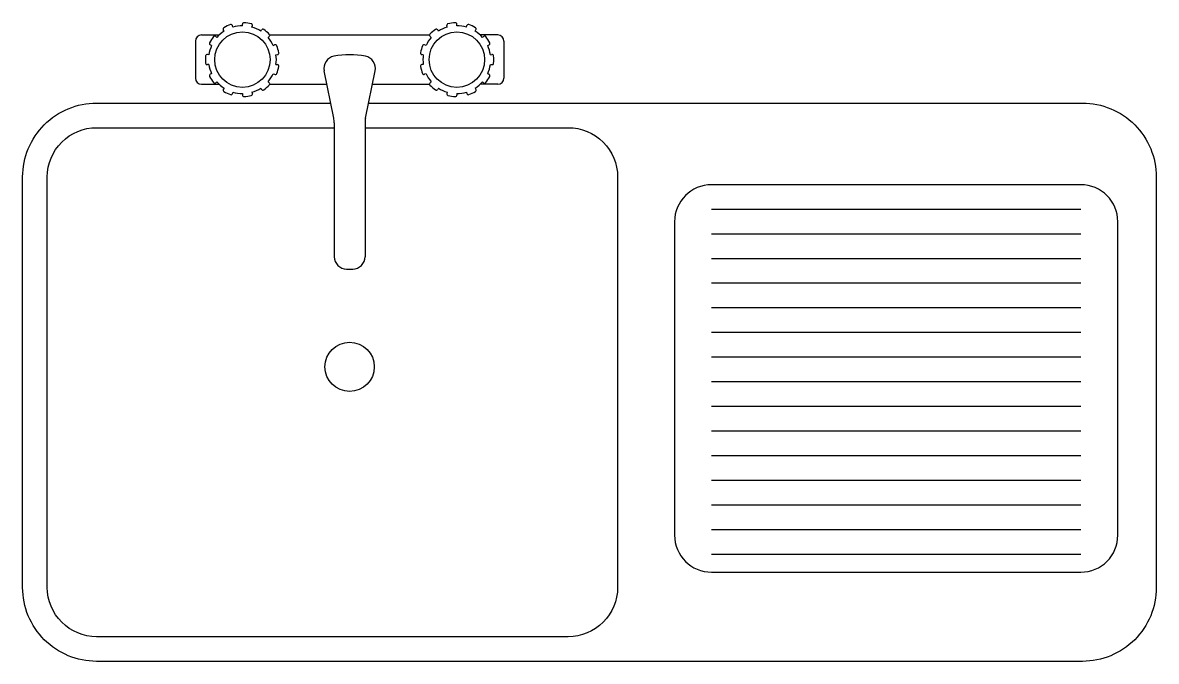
# Model space of a CAD drawing. Header units: inches. Extents: x 9.318 to 10.238, y 13.613 to 14.131.
import ezdxf

# ---------------------------------------------------------------- set-up
doc = ezdxf.new("R2010")
doc.units = ezdxf.units.IN
doc.header["$MEASUREMENT"] = 0

# ---------------------------------------------------------------- blocks, each defined once
blk = doc.blocks.new('TARJA2')
for p, q in [((-0.09987, -0.00872), (-0.10053, -0.00769)), ((-0.09275, -0.00546), (-0.0931, -0.00429)), ((-0.08501, -0.00435), (-0.08501, -0.00313)), ((-0.07726, -0.00546), (-0.07691, -0.00429)), ((-0.07014, -0.00872), (-0.06948, -0.00769)), ((0.07408, -0.00872), (0.07341, -0.00769)), ((0.0812, -0.00546), (0.08085, -0.00429)), ((0.08894, -0.00435), (0.08894, -0.00313)), ((0.09669, -0.00546), (0.09703, -0.00429)), ((0.10381, -0.00872), (0.10447, -0.00769)), ((-0.12315, -0.01685), (-0.12315, -0.04685)), ((-0.11815, -0.01185), (-0.10388, -0.01185)), ((-0.10579, -0.01384), (-0.10671, -0.01304)), ((-0.06422, -0.01384), (-0.0633, -0.01304)), ((-0.06289, -0.01185), (0.06683, -0.01185)), ((0.06816, -0.01384), (0.06724, -0.01304)), ((0.12209, -0.01185), (0.10782, -0.01185)), ((0.10973, -0.01384), (0.11065, -0.01304)), ((0.12709, -0.01685), (0.12709, -0.04685)), ((-0.11002, -0.02043), (-0.11113, -0.01992)), ((-0.05999, -0.02043), (-0.05888, -0.01992)), ((0.06393, -0.02043), (0.06282, -0.01992)), ((0.11396, -0.02043), (0.11507, -0.01992)), ((-0.11223, -0.02794), (-0.11344, -0.02776)), ((-0.11223, -0.03576), (-0.11344, -0.03594)), ((-0.05779, -0.02794), (-0.05658, -0.02776)), ((-0.05779, -0.03576), (-0.05658, -0.03594)), ((0.06172, -0.02794), (0.06051, -0.02776)), ((0.06172, -0.03576), (0.06051, -0.03594)), ((0.11616, -0.02794), (0.11737, -0.02776)), ((0.11616, -0.03576), (0.11737, -0.03594)), ((-0.11002, -0.04327), (-0.11113, -0.04378)), ((-0.05999, -0.04327), (-0.05888, -0.04378)), ((-0.01093, -0.07925), (-0.01869, -0.04095)), ((0.01487, -0.07925), (0.02263, -0.04095)), ((0.06393, -0.04327), (0.06282, -0.04378)), ((0.11396, -0.04327), (0.11507, -0.04378)), ((-0.11815, -0.05185), (-0.10388, -0.05185)), ((-0.10579, -0.04986), (-0.10671, -0.05066)), ((-0.09987, -0.05499), (-0.10053, -0.05601)), ((-0.07014, -0.05499), (-0.06948, -0.05601)), ((-0.06422, -0.04986), (-0.0633, -0.05066)), ((-0.06289, -0.05185), (-0.01648, -0.05185)), ((0.02042, -0.05185), (0.06683, -0.05185)), ((0.06816, -0.04986), (0.06724, -0.05066)), ((0.07408, -0.05499), (0.07341, -0.05601)), ((0.10381, -0.05499), (0.10447, -0.05601)), ((0.12209, -0.05185), (0.10782, -0.05185)), ((0.10973, -0.04986), (0.11065, -0.05066)), ((-0.09275, -0.05824), (-0.0931, -0.05941)), ((-0.08501, -0.05935), (-0.08501, -0.06057)), ((-0.07726, -0.05824), (-0.07691, -0.05941)), ((0.0812, -0.05824), (0.08085, -0.05941)), ((0.08894, -0.05935), (0.08894, -0.06057)), ((0.09669, -0.05824), (0.09703, -0.05941)), ((-0.01053, -0.08322), (-0.01053, -0.19185)), ((0.01447, -0.08322), (0.01447, -0.19185)), ((0.5952, -0.13341), (0.29558, -0.13341)), ((0.5952, -0.15341), (0.29558, -0.15341)), ((0.26558, -0.16341), (0.26558, -0.41784)), ((0.6252, -0.41784), (0.6252, -0.16341)), ((0.5952, -0.17341), (0.29558, -0.17341)), ((-0.00053, -0.20185), (0.00447, -0.20185)), ((0.5952, -0.19341), (0.29558, -0.19341)), ((0.5952, -0.21341), (0.29558, -0.21341)), ((0.5952, -0.23341), (0.29558, -0.23341)), ((0.5952, -0.25341), (0.29558, -0.25341)), ((0.5952, -0.27341), (0.29558, -0.27341)), ((0.5952, -0.29341), (0.29558, -0.29341)), ((0.5952, -0.31341), (0.29558, -0.31341)), ((0.5952, -0.33341), (0.29558, -0.33341)), ((0.5952, -0.35341), (0.29558, -0.35341)), ((0.5952, -0.37341), (0.29558, -0.37341)), ((0.5952, -0.39341), (0.29558, -0.39341)), ((0.5952, -0.41341), (0.29558, -0.41341)), ((0.5952, -0.43341), (0.29558, -0.43341)), ((0.29558, -0.44784), (0.5952, -0.44784))]:
    blk.add_line(p, q)
for points in [[(0.01733, -0.06711), (0.59645, -0.06711, -0.414214), (0.65645, -0.12711), (0.65645, -0.46021, -0.414214), (0.59645, -0.52021), (-0.20332, -0.52021, -0.414214), (-0.26332, -0.46021), (-0.26332, -0.12711, -0.414214)], [(-0.26332, -0.12711, -0.414214), (-0.20332, -0.06711), (-0.01339, -0.06711, -0.414214)], [(0.01447, -0.08711), (0.17935, -0.08711, -0.414214), (0.21935, -0.12711), (0.21935, -0.46021, -0.414214), (0.17935, -0.50021), (-0.20332, -0.50021, -0.414214), (-0.24332, -0.46021), (-0.24332, -0.12711, -0.414214)], [(-0.24332, -0.12711, -0.414214), (-0.20332, -0.08711), (-0.01053, -0.08711, -0.414214)]]:
    blk.add_lwpolyline(points, format="xyb")
for centre, radius in [((-0.08501, -0.03185), 0.0225), ((0.08894, -0.03185), 0.0225), ((0.00197, -0.28117), 0.02)]:
    blk.add_circle(centre, radius)
for centre, radius, start, end in [((-0.08501, -0.03185), 0.0275, 122.72727, 139.09091), ((-0.09948, -0.00701), 0.00125, 120.23537, 212.72727), ((-0.08501, -0.03185), 0.03, 108.85554, 120.23537), ((-0.0943, -0.00464), 0.00125, 16.36364, 108.85554), ((-0.08501, -0.03185), 0.0275, 90, 106.36364), ((-0.08376, -0.00313), 0.00125, 87.50809, 180), ((-0.08501, -0.03185), 0.03, 76.12827, 87.50809), ((-0.07811, -0.00394), 0.00125, 343.63636, 76.12827), ((-0.08501, -0.03185), 0.0275, 57.27273, 73.63636), ((-0.06843, -0.00836), 0.00125, 54.78082, 147.27273), ((-0.08501, -0.03185), 0.03, 43.401, 54.78082), ((0.08894, -0.03185), 0.03, 125.21918, 136.599), ((0.07236, -0.00836), 0.00125, 32.72727, 125.21918), ((0.08894, -0.03185), 0.0275, 106.36364, 122.72727), ((0.08205, -0.00394), 0.00125, 103.87173, 196.36364), ((0.08894, -0.03185), 0.03, 92.49191, 103.87173), ((0.08769, -0.00313), 0.00125, 0, 92.49191), ((0.08894, -0.03185), 0.0275, 73.63636, 90), ((0.09823, -0.00464), 0.00125, 71.14446, 163.63636), ((0.08894, -0.03185), 0.03, 59.76463, 71.14446), ((0.08894, -0.03185), 0.0275, 40.90909, 57.27273), ((0.10342, -0.00701), 0.00125, 327.27273, 59.76463), ((-0.11815, -0.01685), 0.005, 90, 180), ((-0.11061, -0.01878), 0.00125, 152.96264, 245.45455), ((-0.08501, -0.03185), 0.03, 141.58282, 152.96264), ((-0.10753, -0.01399), 0.00125, 49.09091, 141.58282), ((-0.08501, -0.03185), 0.0275, 24.54545, 40.90909), ((-0.06412, -0.0121), 0.00125, 310.90909, 43.401), ((0.08894, -0.03185), 0.0275, 139.09091, 155.45455), ((0.06805, -0.0121), 0.00125, 136.599, 229.09091), ((0.11147, -0.01399), 0.00125, 38.41718, 130.90909), ((0.08894, -0.03185), 0.03, 27.03736, 38.41718), ((0.11455, -0.01878), 0.00125, 294.54545, 27.03736), ((0.12209, -0.01685), 0.005, 0, 90), ((-0.08501, -0.03185), 0.0275, 155.45455, 171.81818), ((-0.05836, -0.02106), 0.00125, 22.05355, 114.54545), ((-0.08501, -0.03185), 0.03, 10.67372, 22.05355), ((-0.05675, -0.02653), 0.00125, 278.18182, 10.67372), ((0.06069, -0.02653), 0.00125, 169.32628, 261.81818), ((0.08894, -0.03185), 0.03, 157.94645, 169.32628), ((0.0623, -0.02106), 0.00125, 65.45455, 157.94645), ((0.08894, -0.03185), 0.0275, 8.18182, 24.54545), ((-0.08501, -0.03185), 0.03, 174.31009, 185.68991), ((-0.11361, -0.029), 0.00125, 81.81818, 174.31009), ((-0.11361, -0.0347), 0.00125, 185.68991, 278.18182), ((-0.08501, -0.03185), 0.0275, 188.18182, 204.54545), ((-0.08501, -0.03185), 0.0275, 351.81818, 8.18182), ((-0.05675, -0.03718), 0.00125, 349.32628, 81.81818), ((-0.00889, -0.03896), 0.01, 101.1605, 191.45267), ((0.00197, -0.09399), 0.06609, 78.8395, 101.1605), ((0.01282, -0.03896), 0.01, 348.54733, 78.8395), ((0.06069, -0.03718), 0.00125, 98.18182, 190.67372), ((0.08894, -0.03185), 0.0275, 171.81818, 188.18182), ((0.08894, -0.03185), 0.0275, 335.45455, 351.81818), ((0.11755, -0.029), 0.00125, 5.68991, 98.18182), ((0.11755, -0.0347), 0.00125, 261.81818, 354.31009), ((0.08894, -0.03185), 0.03, 354.31009, 5.68991), ((-0.11061, -0.04492), 0.00125, 114.54545, 207.03736), ((-0.08501, -0.03185), 0.03, 207.03736, 218.41718), ((-0.08501, -0.03185), 0.0275, 319.09091, 335.45455), ((-0.05836, -0.04265), 0.00125, 245.45455, 337.94645), ((-0.08501, -0.03185), 0.03, 337.94645, 349.32628), ((0.08894, -0.03185), 0.03, 190.67372, 202.05355), ((0.0623, -0.04265), 0.00125, 202.05355, 294.54545), ((0.08894, -0.03185), 0.0275, 204.54545, 220.90909), ((0.08894, -0.03185), 0.03, 321.58282, 332.96264), ((0.11455, -0.04492), 0.00125, 332.96264, 65.45455), ((-0.11815, -0.04685), 0.005, 180, 270), ((-0.10753, -0.04972), 0.00125, 218.41718, 310.90909), ((-0.08501, -0.03185), 0.0275, 220.90909, 237.27273), ((-0.08501, -0.03185), 0.0275, 286.36364, 302.72727), ((-0.08501, -0.03185), 0.03, 305.21918, 316.599), ((-0.06412, -0.0516), 0.00125, 316.599, 49.09091), ((0.06805, -0.0516), 0.00125, 130.90909, 223.401), ((0.08894, -0.03185), 0.03, 223.401, 234.78082), ((0.08894, -0.03185), 0.0275, 237.27273, 253.63636), ((0.08894, -0.03185), 0.0275, 302.72727, 319.09091), ((0.11147, -0.04972), 0.00125, 229.09091, 321.58282), ((0.12209, -0.04685), 0.005, 270, 360), ((-0.09948, -0.05669), 0.00125, 147.27273, 239.76463), ((-0.08501, -0.03185), 0.03, 239.76463, 251.14446), ((-0.0943, -0.05906), 0.00125, 251.14446, 343.63636), ((-0.08501, -0.03185), 0.0275, 253.63636, 270), ((-0.08376, -0.06057), 0.00125, 180, 272.49191), ((-0.08501, -0.03185), 0.03, 272.49191, 283.87173), ((-0.07811, -0.05976), 0.00125, 283.87173, 16.36364), ((-0.06843, -0.05534), 0.00125, 212.72727, 305.21918), ((0.07236, -0.05534), 0.00125, 234.78082, 327.27273), ((0.08205, -0.05976), 0.00125, 163.63636, 256.12827), ((0.08894, -0.03185), 0.03, 256.12827, 267.50809), ((0.08769, -0.06057), 0.00125, 267.50809, 360), ((0.08894, -0.03185), 0.0275, 270, 286.36364), ((0.09823, -0.05906), 0.00125, 196.36364, 288.85554), ((0.08894, -0.03185), 0.03, 288.85554, 300.23537), ((0.10342, -0.05669), 0.00125, 300.23537, 32.72727), ((-0.03053, -0.08322), 0.02, 0, 11.45267), ((-0.02053, -0.08221), 0.01, 0, 11.45267), ((0.03447, -0.08322), 0.02, 168.54733, 180), ((0.29558, -0.16341), 0.03, 90, 180), ((0.5952, -0.16341), 0.03, 0, 90), ((-0.00053, -0.19185), 0.01, 180, 270), ((0.00447, -0.19185), 0.01, 270, 360), ((0.29558, -0.41784), 0.03, 180, 270), ((0.5952, -0.41784), 0.03, 270, 360)]:
    blk.add_arc(centre, radius, start, end)

msp = doc.modelspace()

# ---------------------------------------------------------------- block references
msp.add_blockref('TARJA2', (9.5814, 14.13325))

doc.saveas('drawing.dxf')
